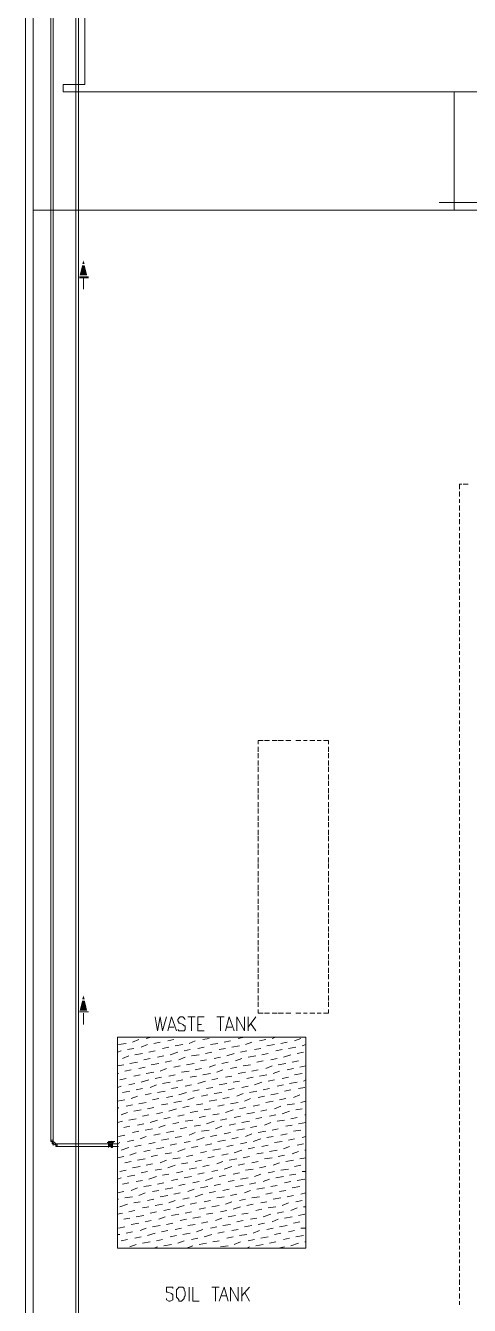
# Model space of a CAD drawing. Header units: inches. Extents: x 1969 to 240164, y 1364 to 46451.
# Drawn here: x 52002 to 53205, y 26307 to 29778 of the extents above; entities that cross this region are included whole.
import ezdxf

# ---------------------------------------------------------------- set-up
doc = ezdxf.new("R2010")
doc.units = ezdxf.units.IN
doc.header["$MEASUREMENT"] = 0
for name, color, linetype in [('PDF_0', 7, 'Continuous'), ('PDF_BH txt com', 7, 'Continuous'), ('PDF_BH-WASTE', 7, 'Continuous'), ('PDF_Bh_P_Duct Pipe', 7, 'Continuous'), ('PDF_BH_Soil', 7, 'Continuous'), ('PDF_BH_Sump', 7, 'Continuous'), ('PDF_Lines', 7, 'Continuous'), ('PDF_TEX', 7, 'Continuous'), ('PDF_TXT', 7, 'Continuous'), ('PDF_Wall', 7, 'Continuous')]:
    doc.layers.add(name, color=color, linetype=linetype)

msp = doc.modelspace()

# ---------------------------------------------------------------- linework, layer by layer
at = {"layer": 'PDF_0', "lineweight": 0}
for points in [[(52162.4, 29597.9), (52104.4, 29597.9), (52104.4, 29618.3), (52162.4, 29618.3), (52162.4, 30218.3), (52104.4, 30218.3), (52104.4, 30238.7), (52162.4, 30238.7), (52162.4, 31298.8), (57340.2, 31298.8), (57340.2, 30675), (57578.8, 30675), (57578.8, 29597.9)], [(52148.7, 27102.7), (52172.6, 27102.7)], [(52073.8, 26744.8), (52077.2, 26744.8), (52080.6, 26748.2), (52077.2, 26751.6)], [(52227.1, 26748.2), (52227.1, 26751.6)], [(52227.1, 26738), (52237.4, 26738), (52237.4, 26744.8), (52227.1, 26744.8)], [(52230.6, 26751.6), (52244.2, 26751.6), (52237.4, 26751.6), (52240.8, 26748.2), (52234, 26751.6)]]:
    msp.add_lwpolyline(points, close=True, dxfattribs=at)
for points in [[(53164.5, 29597.9), (53164.5, 29315)], [(52172.6, 29096.8), (52148.7, 29096.8)], [(52172.6, 29093.4), (52148.7, 29093.4)], [(52159, 29093.4), (52159, 29062.7)], [(52159, 27099.3), (52159, 27068.6)], [(52070.3, 26755), (52070.3, 26751.6), (52077.2, 26751.6), (52073.8, 26748.2), (52073.8, 26744.8)], [(52077.2, 26751.6), (52077.2, 26755), (52070.3, 26755), (52077.2, 26755)], [(52077.2, 26755), (52077.2, 26755)], [(52077.2, 26755), (52077.2, 26755)], [(52077.2, 26751.6), (52077.2, 26751.6)], [(52077.2, 26751.6), (52077.2, 26751.6)], [(52077.2, 26751.6), (52077.2, 26751.6)], [(52084, 26744.8), (52080.6, 26748.2), (52077.2, 26744.8), (52080.6, 26748.2)], [(52077.2, 26744.8), (52077.2, 26744.8)], [(52084, 26738), (52087.4, 26738), (52087.4, 26744.8), (52084, 26744.8), (52084, 26738), (52084, 26744.8), (52077.2, 26741.4), (52077.2, 26744.8)], [(52077.2, 26744.8), (52077.2, 26744.8)], [(52077.2, 26744.8), (52077.2, 26744.8)], [(52080.6, 26748.2), (52080.6, 26748.2)], [(52080.6, 26748.2), (52080.6, 26748.2)], [(52080.6, 26748.2), (52080.6, 26748.2)], [(52080.6, 26741.4), (52080.6, 26741.4)], [(52084, 26744.8), (52084, 26744.8)], [(52084, 26744.8), (52084, 26744.8)], [(52084, 26744.8), (52084, 26744.8)], [(52084, 26738), (52084, 26738)], [(52087.4, 26744.8), (52087.4, 26744.8)], [(52087.4, 26738), (52087.4, 26738)], [(52227.1, 26751.6), (52227.1, 26748.2), (52227.1, 26734.6), (52227.1, 26748.2)], [(52234, 26748.2), (52234, 26751.6), (52234, 26748.2), (52234, 26751.6), (52234, 26748.2), (52234, 26751.6), (52234, 26748.2), (52234, 26751.6), (52234, 26748.2), (52234, 26751.6), (52227.1, 26751.6), (52227.1, 26748.2), (52234, 26748.2), (52234, 26751.6), (52234, 26748.2), (52237.4, 26748.2), (52237.4, 26734.6), (52234, 26734.6), (52234, 26748.2), (52230.6, 26748.2), (52230.6, 26751.6), (52230.6, 26748.2), (52230.6, 26751.6), (52230.6, 26748.2), (52230.6, 26751.6), (52230.6, 26748.2), (52230.6, 26751.6), (52230.6, 26748.2), (52230.6, 26751.6), (52230.6, 26748.2), (52230.6, 26751.6), (52230.6, 26748.2), (52230.6, 26751.6), (52230.6, 26748.2), (52230.6, 26751.6), (52230.6, 26748.2), (52230.6, 26751.6), (52230.6, 26748.2), (52230.6, 26751.6), (52230.6, 26748.2), (52230.6, 26744.8), (52227.1, 26744.8), (52227.1, 26738), (52227.1, 26744.8), (52227.1, 26738), (52230.6, 26738), (52234, 26738), (52234, 26744.8), (52234, 26738), (52234, 26744.8), (52234, 26738)], [(52230.6, 26751.6), (52230.6, 26751.6)], [(52230.6, 26751.6), (52230.6, 26751.6)], [(52230.6, 26748.2), (52230.6, 26748.2)], [(52230.6, 26748.2), (52230.6, 26748.2), (52230.6, 26748.2)], [(52230.6, 26748.2), (52230.6, 26748.2), (52230.6, 26748.2)], [(52234, 26744.8), (52230.6, 26744.8), (52230.6, 26748.2)], [(52230.6, 26748.2), (52230.6, 26748.2)], [(52230.6, 26744.8), (52230.6, 26744.8), (52230.6, 26744.8)], [(52230.6, 26744.8), (52230.6, 26744.8), (52230.6, 26744.8)], [(52230.6, 26744.8), (52230.6, 26744.8), (52230.6, 26744.8)], [(52230.6, 26744.8), (52230.6, 26744.8), (52230.6, 26744.8)], [(52230.6, 26744.8), (52230.6, 26744.8), (52230.6, 26744.8)], [(52230.6, 26744.8), (52230.6, 26744.8), (52230.6, 26744.8)], [(52230.6, 26744.8), (52230.6, 26744.8), (52230.6, 26744.8)], [(52230.6, 26744.8), (52230.6, 26744.8), (52230.6, 26744.8)], [(52230.6, 26744.8), (52230.6, 26744.8), (52230.6, 26744.8)], [(52230.6, 26744.8), (52230.6, 26744.8), (52230.6, 26744.8)], [(52230.6, 26744.8), (52230.6, 26744.8), (52230.6, 26744.8)], [(52230.6, 26744.8), (52230.6, 26744.8), (52230.6, 26744.8)], [(52230.6, 26744.8), (52230.6, 26744.8), (52230.6, 26744.8)], [(52230.6, 26744.8), (52230.6, 26744.8), (52230.6, 26744.8)], [(52230.6, 26744.8), (52230.6, 26744.8), (52230.6, 26744.8)], [(52230.6, 26744.8), (52230.6, 26744.8), (52230.6, 26744.8)], [(52230.6, 26744.8), (52230.6, 26744.8), (52230.6, 26744.8)], [(52230.6, 26744.8), (52230.6, 26744.8), (52230.6, 26744.8)], [(52230.6, 26744.8), (52230.6, 26744.8), (52230.6, 26744.8)], [(52230.6, 26744.8), (52230.6, 26744.8), (52230.6, 26744.8)], [(52230.6, 26744.8), (52230.6, 26744.8), (52230.6, 26744.8)], [(52230.6, 26744.8), (52230.6, 26744.8), (52230.6, 26744.8)], [(52230.6, 26744.8), (52230.6, 26744.8), (52230.6, 26744.8)], [(52230.6, 26744.8), (52230.6, 26744.8), (52230.6, 26744.8)], [(52230.6, 26744.8), (52230.6, 26744.8), (52230.6, 26744.8)], [(52230.6, 26744.8), (52230.6, 26744.8), (52230.6, 26744.8)], [(52230.6, 26744.8), (52230.6, 26744.8), (52230.6, 26744.8)], [(52230.6, 26744.8), (52230.6, 26744.8), (52230.6, 26744.8)], [(52230.6, 26744.8), (52230.6, 26744.8), (52230.6, 26744.8)], [(52230.6, 26744.8), (52230.6, 26744.8), (52230.6, 26744.8)], [(52230.6, 26744.8), (52230.6, 26744.8), (52230.6, 26744.8)], [(52230.6, 26744.8), (52230.6, 26744.8), (52230.6, 26744.8)], [(52230.6, 26738), (52230.6, 26738), (52230.6, 26738)], [(52230.6, 26738), (52230.6, 26738), (52230.6, 26738)], [(52230.6, 26738), (52230.6, 26738), (52230.6, 26738)], [(52230.6, 26738), (52230.6, 26738), (52230.6, 26738)], [(52230.6, 26738), (52230.6, 26738), (52230.6, 26738)], [(52230.6, 26738), (52230.6, 26738), (52230.6, 26738)], [(52230.6, 26738), (52230.6, 26738), (52230.6, 26738)], [(52230.6, 26738), (52230.6, 26738), (52230.6, 26738)], [(52230.6, 26738), (52230.6, 26738), (52230.6, 26738)], [(52230.6, 26738), (52230.6, 26738), (52230.6, 26738)], [(52230.6, 26738), (52230.6, 26738), (52230.6, 26738)], [(52230.6, 26738), (52230.6, 26738), (52230.6, 26738)], [(52230.6, 26738), (52230.6, 26738), (52230.6, 26738)], [(52230.6, 26738), (52230.6, 26738), (52230.6, 26738)], [(52230.6, 26738), (52230.6, 26738), (52230.6, 26738)], [(52230.6, 26738), (52230.6, 26738), (52230.6, 26738)], [(52230.6, 26738), (52230.6, 26738), (52230.6, 26738)], [(52230.6, 26738), (52230.6, 26738), (52230.6, 26738)], [(52230.6, 26738), (52230.6, 26738), (52230.6, 26738)], [(52230.6, 26738), (52230.6, 26738), (52230.6, 26738)], [(52230.6, 26738), (52230.6, 26738), (52230.6, 26738)], [(52230.6, 26738), (52230.6, 26738), (52230.6, 26738)], [(52230.6, 26738), (52230.6, 26738), (52230.6, 26738)], [(52230.6, 26738), (52230.6, 26738), (52230.6, 26738)], [(52230.6, 26738), (52230.6, 26738), (52230.6, 26738)], [(52230.6, 26738), (52230.6, 26738), (52230.6, 26738)], [(52230.6, 26738), (52230.6, 26738), (52230.6, 26738)], [(52230.6, 26738), (52230.6, 26738), (52230.6, 26738)], [(52230.6, 26738), (52230.6, 26738), (52230.6, 26738)], [(52230.6, 26738), (52230.6, 26738), (52230.6, 26738)], [(52230.6, 26738), (52230.6, 26738), (52230.6, 26738)], [(52230.6, 26738), (52230.6, 26738), (52230.6, 26738)], [(52230.6, 26738), (52230.6, 26738), (52230.6, 26738)], [(52230.6, 26738), (52230.6, 26738), (52230.6, 26738)], [(52230.6, 26738), (52230.6, 26738), (52230.6, 26738)], [(52230.6, 26738), (52230.6, 26738), (52230.6, 26738)], [(52230.6, 26738), (52230.6, 26738), (52230.6, 26738)], [(52230.6, 26738), (52230.6, 26738), (52230.6, 26738)], [(52230.6, 26738), (52230.6, 26738), (52230.6, 26738)], [(52230.6, 26738), (52230.6, 26738), (52230.6, 26738)], [(52230.6, 26738), (52230.6, 26738), (52230.6, 26738)], [(52230.6, 26738), (52230.6, 26738), (52230.6, 26738)], [(52230.6, 26738), (52230.6, 26738), (52230.6, 26738)], [(52230.6, 26738), (52230.6, 26738), (52230.6, 26738)], [(52230.6, 26738), (52230.6, 26738), (52230.6, 26738)], [(52230.6, 26738), (52230.6, 26738), (52230.6, 26738)], [(52230.6, 26738), (52230.6, 26738), (52230.6, 26738)], [(52230.6, 26738), (52230.6, 26738), (52230.6, 26738)], [(52230.6, 26738), (52230.6, 26738), (52230.6, 26738)], [(52230.6, 26738), (52230.6, 26738), (52230.6, 26738)], [(52230.6, 26738), (52230.6, 26738), (52230.6, 26738)], [(52230.6, 26738), (52230.6, 26738), (52230.6, 26738)], [(52234, 26751.6), (52234, 26751.6)], [(52234, 26748.2), (52234, 26748.2)]]:
    msp.add_lwpolyline(points, dxfattribs=at)
at = {"layer": 'PDF_0', "color": 7, "lineweight": 0, "true_color": 0xffffff}
for points in [[(52227.1, 26744.8), (52237.4, 26744.8)], [(52227.1, 26738), (52237.4, 26738)]]:
    msp.add_lwpolyline(points, dxfattribs=at)
at = {"layer": 'PDF_0', "lineweight": 0}
for centre, radius, start, end in [((52085.7, 26746.5), 5.12, 218.9755, 272.52), ((52234.4, 26761.3), 8.62, 269.4622, 270.5378), ((52234.4, 26757.7), 5.06, 268.8958, 271.1043)]:
    msp.add_arc(centre, radius, start, end, dxfattribs=at)
at = {"layer": 'PDF_0', "transparency": 33554559}
for points in [[(52155.6, 29127.5), (52165.8, 29113.9), (52152.2, 29113.9)], [(52159, 29141.1), (52162.4, 29130.9), (52155.6, 29130.9)], [(52162.4, 29127.5), (52155.6, 29127.5), (52165.8, 29113.9)], [(52152.2, 29113.9), (52169.2, 29100.2), (52148.7, 29100.2)], [(52165.8, 29113.9), (52152.2, 29113.9), (52169.2, 29100.2)], [(52159, 27147), (52162.4, 27136.8), (52155.6, 27136.8)], [(52152.2, 27119.8), (52169.2, 27106.1), (52148.7, 27106.1)], [(52155.6, 27133.4), (52165.8, 27119.8), (52152.2, 27119.8)], [(52165.8, 27119.8), (52152.2, 27119.8), (52169.2, 27106.1)], [(52162.4, 27133.4), (52155.6, 27133.4), (52165.8, 27119.8)], [(52227.1, 26744.8), (52230.6, 26744.8), (52230.6, 26744.8)], [(52230.6, 26744.8), (52230.6, 26744.8), (52227.1, 26744.8)], [(52234, 26744.8), (52227.1, 26744.8), (52234, 26738)], [(52227.1, 26744.8), (52234, 26738), (52227.1, 26738)], [(52230.6, 26748.2), (52230.6, 26744.8), (52230.6, 26744.8)], [(52230.6, 26744.8), (52230.6, 26744.8), (52230.6, 26748.2)], [(52230.6, 26744.8), (52234, 26744.8), (52234, 26744.8)], [(52234, 26744.8), (52234, 26744.8), (52230.6, 26744.8)]]:
    msp.add_solid(points, dxfattribs=at)
at = {"layer": 'PDF_0', "color": 7, "true_color": 0xffffff, "transparency": 33554559}
for points in [[(52227.1, 26744.8), (52237.4, 26744.8), (52227.1, 26738)], [(52237.4, 26744.8), (52227.1, 26738), (52237.4, 26738)]]:
    msp.add_solid(points, dxfattribs=at)
at = {"layer": 'PDF_BH txt com', "lineweight": 0}
for points in [[(52353.3, 27089.1), (52360.1, 27051.6), (52366.9, 27089.1), (52373.7, 27051.6), (52383.9, 27089.1)], [(52387.4, 27051.6), (52397.6, 27089.1), (52411.2, 27051.6)], [(52435.1, 27082.3), (52431.7, 27085.7), (52428.3, 27089.1), (52421.4, 27089.1), (52418, 27085.7), (52414.6, 27082.3), (52414.6, 27078.9), (52418, 27075.4), (52418, 27072), (52421.4, 27072), (52428.3, 27068.6), (52431.7, 27065.2), (52435.1, 27065.2), (52435.1, 27061.8), (52435.1, 27055), (52431.7, 27051.6), (52428.3, 27051.6), (52421.4, 27051.6), (52418, 27051.6), (52414.6, 27055)], [(52441.9, 27089.1), (52462.3, 27089.1)], [(52452.1, 27089.1), (52452.1, 27051.6)], [(52486.2, 27051.6), (52469.2, 27051.6), (52469.2, 27089.1), (52486.2, 27089.1)], [(52520.3, 27089.1), (52540.7, 27089.1)], [(52530.5, 27089.1), (52530.5, 27051.6)], [(52544.2, 27051.6), (52554.4, 27089.1), (52568, 27051.6)], [(52574.8, 27051.6), (52574.8, 27089.1), (52595.3, 27051.6), (52595.3, 27089.1)], [(52605.5, 27089.1), (52605.5, 27051.6)], [(52626, 27089.1), (52605.5, 27061.8)], [(52390.8, 27061.8), (52404.4, 27061.8)], [(52469.2, 27068.6), (52479.4, 27068.6)], [(52547.6, 27061.8), (52561.2, 27061.8)], [(52612.3, 27072), (52626, 27051.6)], [(52401, 26352.8), (52401, 26356.2), (52394.2, 26356.2), (52390.8, 26356.2), (52383.9, 26356.2), (52383.9, 26352.8), (52383.9, 26349.4), (52383.9, 26346), (52383.9, 26342.6), (52387.4, 26342.6), (52397.6, 26339.2), (52401, 26335.8), (52401, 26332.3), (52401, 26328.9), (52401, 26325.5), (52401, 26322.1), (52394.2, 26318.7), (52390.8, 26318.7), (52383.9, 26322.1), (52383.9, 26325.5)], [(52445.3, 26356.2), (52445.3, 26318.7)], [(52455.5, 26356.2), (52455.5, 26318.7), (52472.6, 26318.7)], [(52506.7, 26356.2), (52527.1, 26356.2)], [(52516.9, 26356.2), (52516.9, 26318.7)], [(52527.1, 26318.7), (52540.7, 26356.2), (52551, 26318.7)], [(52557.8, 26318.7), (52557.8, 26356.2), (52578.2, 26318.7), (52578.2, 26356.2)], [(52588.5, 26356.2), (52588.5, 26318.7)], [(52608.9, 26356.2), (52588.5, 26332.3)], [(52533.9, 26332.3), (52547.6, 26332.3)], [(52595.3, 26342.6), (52608.9, 26318.7)]]:
    msp.add_lwpolyline(points, dxfattribs=at)
msp.add_lwpolyline([(52418, 26356.2), (52414.6, 26352.8), (52411.2, 26349.4), (52411.2, 26342.6), (52411.2, 26332.3), (52411.2, 26328.9), (52414.6, 26325.5), (52418, 26322.1), (52418, 26318.7), (52424.9, 26318.7), (52428.3, 26322.1), (52431.7, 26325.5), (52431.7, 26328.9), (52435.1, 26332.3), (52435.1, 26342.6), (52431.7, 26349.4), (52431.7, 26352.8), (52428.3, 26356.2), (52424.9, 26356.2)], close=True, dxfattribs=at)
at = {"layer": 'PDF_BH-WASTE', "lineweight": 0}
for points in [[(52070.3, 26755), (52070.3, 31104.5)], [(52077.2, 26755), (52077.2, 31104.5)], [(52087.4, 26744.8), (52254.4, 26744.8)], [(52087.4, 26738), (52254.4, 26738)]]:
    msp.add_lwpolyline(points, dxfattribs=at)
at = {"layer": 'PDF_Bh_P_Duct Pipe', "lineweight": 0}
for points in [[(52223.7, 26748.2), (52227.1, 26748.2)], [(52223.7, 26748.2), (52227.1, 26748.2)], [(52223.7, 26738), (52227.1, 26738)], [(52223.7, 26738), (52227.1, 26738)], [(52227.1, 26748.2), (52230.6, 26748.2)], [(52227.1, 26738), (52230.6, 26738)]]:
    msp.add_lwpolyline(points, close=True, dxfattribs=at)
for points in [[(52227.1, 26748.2), (52227.1, 26748.2)], [(52227.1, 26748.2), (52227.1, 26748.2)], [(52227.1, 26748.2), (52227.1, 26748.2)], [(52227.1, 26748.2), (52227.1, 26748.2)], [(52227.1, 26748.2), (52227.1, 26748.2)], [(52227.1, 26748.2), (52230.6, 26748.2), (52234, 26748.2), (52230.6, 26748.2), (52234, 26748.2), (52237.4, 26748.2), (52234, 26748.2), (52237.4, 26748.2), (52234, 26748.2)], [(52227.1, 26748.2), (52227.1, 26748.2)], [(52227.1, 26738), (52227.1, 26738)], [(52227.1, 26738), (52227.1, 26738)], [(52227.1, 26738), (52227.1, 26738)], [(52227.1, 26738), (52227.1, 26738)], [(52227.1, 26738), (52227.1, 26738)], [(52227.1, 26738), (52230.6, 26738), (52234, 26738), (52230.6, 26738), (52234, 26738), (52237.4, 26738), (52234, 26738), (52237.4, 26738), (52234, 26738)], [(52227.1, 26738), (52227.1, 26738)], [(52227.1, 26738), (52227.1, 26738)], [(52230.6, 26748.2), (52230.6, 26748.2)], [(52230.6, 26748.2), (52230.6, 26748.2)], [(52230.6, 26748.2), (52230.6, 26748.2)], [(52230.6, 26748.2), (52230.6, 26748.2)], [(52230.6, 26748.2), (52230.6, 26748.2)], [(52230.6, 26748.2), (52230.6, 26748.2)], [(52230.6, 26738), (52230.6, 26738)], [(52230.6, 26738), (52230.6, 26738)], [(52230.6, 26738), (52230.6, 26738)], [(52230.6, 26738), (52230.6, 26738)], [(52230.6, 26738), (52230.6, 26738)], [(52230.6, 26738), (52230.6, 26738)], [(52234, 26748.2), (52234, 26748.2)], [(52234, 26748.2), (52234, 26748.2)], [(52234, 26748.2), (52234, 26748.2)], [(52234, 26748.2), (52234, 26748.2)], [(52234, 26738), (52234, 26738)], [(52234, 26738), (52234, 26738)], [(52234, 26738), (52234, 26738)], [(52234, 26738), (52234, 26738)], [(52237.4, 26748.2), (52237.4, 26748.2)], [(52237.4, 26748.2), (52237.4, 26748.2)], [(52237.4, 26748.2), (52237.4, 26748.2)], [(52237.4, 26748.2), (52237.4, 26748.2)], [(52237.4, 26738), (52237.4, 26738)], [(52237.4, 26738), (52237.4, 26738)], [(52237.4, 26738), (52237.4, 26738)], [(52237.4, 26738), (52237.4, 26738)], [(52237.4, 26738), (52237.4, 26738)]]:
    msp.add_lwpolyline(points, dxfattribs=at)
at = {"layer": 'PDF_BH_Soil', "lineweight": 0}
for points in [[(52145.3, 25814.2), (52145.3, 31162.5)], [(52138.5, 25814.2), (52138.5, 31104.5)]]:
    msp.add_lwpolyline(points, dxfattribs=at)
at = {"layer": 'PDF_BH_Sump', "lineweight": 0}
for points in [[(52632.8, 27828.8), (52632.8, 27839), (52646.4, 27839)], [(52649.8, 27839), (52663.5, 27839)], [(52670.3, 27839), (52683.9, 27839)], [(52687.3, 27839), (52701, 27839)], [(52707.8, 27839), (52721.4, 27839)], [(52735, 27839), (52748.7, 27839)], [(52755.5, 27839), (52765.7, 27839)], [(52772.5, 27839), (52786.2, 27839)], [(52793, 27839), (52803.2, 27839)], [(52810, 27839), (52823.7, 27839), (52823.7, 27828.8)], [(52632.8, 27808.3), (52632.8, 27822)], [(52632.8, 27791.3), (52632.8, 27804.9)], [(52823.7, 27822), (52823.7, 27808.3)], [(52823.7, 27804.9), (52823.7, 27791.3)], [(52632.8, 27770.8), (52632.8, 27784.5)], [(52823.7, 27784.5), (52823.7, 27770.8)], [(52632.8, 27753.8), (52632.8, 27767.4)], [(52632.8, 27733.3), (52632.8, 27747)], [(52823.7, 27767.4), (52823.7, 27753.8)], [(52823.7, 27747), (52823.7, 27733.3)], [(52632.8, 27716.3), (52632.8, 27729.9)], [(52632.8, 27695.8), (52632.8, 27709.5)], [(52823.7, 27729.9), (52823.7, 27716.3)], [(52823.7, 27709.5), (52823.7, 27695.8)], [(52632.8, 27678.8), (52632.8, 27692.4)], [(52632.8, 27658.3), (52632.8, 27672)], [(52823.7, 27692.4), (52823.7, 27678.8)], [(52823.7, 27672), (52823.7, 27658.3)], [(52632.8, 27641.3), (52632.8, 27654.9)], [(52632.8, 27620.8), (52632.8, 27634.5)], [(52823.7, 27654.9), (52823.7, 27641.3)], [(52823.7, 27634.5), (52823.7, 27620.8)], [(52632.8, 27603.8), (52632.8, 27617.4)], [(52632.8, 27583.3), (52632.8, 27597)], [(52823.7, 27617.4), (52823.7, 27603.8)], [(52823.7, 27597), (52823.7, 27583.3)], [(52632.8, 27566.3), (52632.8, 27579.9)], [(52823.7, 27579.9), (52823.7, 27566.3)], [(52632.8, 27545.8), (52632.8, 27559.5)], [(52632.8, 27528.8), (52632.8, 27542.4)], [(52823.7, 27559.5), (52823.7, 27545.8)], [(52823.7, 27542.4), (52823.7, 27528.8)], [(52632.8, 27508.4), (52632.8, 27522)], [(52632.8, 27491.3), (52632.8, 27504.9)], [(52823.7, 27522), (52823.7, 27508.4)], [(52823.7, 27504.9), (52823.7, 27491.3)], [(52632.8, 27470.9), (52632.8, 27484.5)], [(52632.8, 27453.8), (52632.8, 27467.4)], [(52823.7, 27484.5), (52823.7, 27470.9)], [(52823.7, 27467.4), (52823.7, 27453.8)], [(52632.8, 27433.4), (52632.8, 27447)], [(52632.8, 27416.3), (52632.8, 27430)], [(52823.7, 27447), (52823.7, 27433.4)], [(52823.7, 27430), (52823.7, 27416.3)], [(52632.8, 27395.9), (52632.8, 27409.5)], [(52632.8, 27378.8), (52632.8, 27392.5)], [(52823.7, 27409.5), (52823.7, 27395.9)], [(52823.7, 27392.5), (52823.7, 27378.8)], [(52632.8, 27358.4), (52632.8, 27372)], [(52632.8, 27341.3), (52632.8, 27355)], [(52823.7, 27372), (52823.7, 27358.4)], [(52823.7, 27355), (52823.7, 27341.3)], [(52632.8, 27320.9), (52632.8, 27334.5)], [(52632.8, 27303.8), (52632.8, 27317.5)], [(52823.7, 27334.5), (52823.7, 27320.9)], [(52823.7, 27317.5), (52823.7, 27303.8)], [(52632.8, 27283.4), (52632.8, 27297)], [(52823.7, 27297), (52823.7, 27283.4)], [(52632.8, 27266.3), (52632.8, 27280)], [(52632.8, 27245.9), (52632.8, 27259.5)], [(52823.7, 27280), (52823.7, 27266.3)], [(52823.7, 27259.5), (52823.7, 27245.9)], [(52632.8, 27228.8), (52632.8, 27242.5)], [(52632.8, 27208.4), (52632.8, 27222)], [(52823.7, 27242.5), (52823.7, 27228.8)], [(52823.7, 27222), (52823.7, 27208.4)], [(52632.8, 27191.3), (52632.8, 27205)], [(52632.8, 27170.9), (52632.8, 27184.5)], [(52823.7, 27205), (52823.7, 27191.3)], [(52823.7, 27184.5), (52823.7, 27170.9)], [(52632.8, 27153.8), (52632.8, 27167.5)], [(52632.8, 27133.4), (52632.8, 27147)], [(52823.7, 27167.5), (52823.7, 27153.8)], [(52823.7, 27147), (52823.7, 27133.4)], [(52632.8, 27116.4), (52632.8, 27130)], [(52646.4, 27099.3), (52632.8, 27099.3), (52632.8, 27109.5)], [(52823.7, 27109.5), (52823.7, 27099.3), (52810, 27099.3)], [(52823.7, 27130), (52823.7, 27116.4)], [(52663.5, 27099.3), (52649.8, 27099.3)], [(52683.9, 27099.3), (52670.3, 27099.3)], [(52701, 27099.3), (52687.3, 27099.3)], [(52721.4, 27099.3), (52707.8, 27099.3)], [(52748.7, 27099.3), (52735, 27099.3)], [(52765.7, 27099.3), (52755.5, 27099.3)], [(52786.2, 27099.3), (52772.5, 27099.3)], [(52803.2, 27099.3), (52793, 27099.3)]]:
    msp.add_lwpolyline(points, dxfattribs=at)
at = {"layer": 'PDF_Lines', "lineweight": 0}
for points in [[(52254.4, 27014.1), (52274.9, 27017.5)], [(52291.9, 27020.9), (52309, 27027.7)], [(52315.8, 27007.3), (52332.8, 27014.1)], [(52329.4, 27031.1), (52343, 27034.5)], [(52349.9, 27017.5), (52366.9, 27020.9)], [(52373.7, 27003.9), (52390.8, 27007.3)], [(52387.4, 27024.3), (52404.4, 27027.7)], [(52407.8, 27010.7), (52428.3, 27014.1)], [(52421.4, 27034.5), (52428.3, 27034.5)], [(52445.3, 27017.5), (52462.3, 27024.3)], [(52469.2, 27003.9), (52486.2, 27007.3)], [(52482.8, 27027.7), (52499.8, 27031.1)], [(52503.3, 27014.1), (52523.7, 27017.5)], [(52540.7, 27020.9), (52557.8, 27024.3)], [(52561.2, 27007.3), (52581.7, 27010.7)], [(52578.2, 27031.1), (52595.3, 27034.5)], [(52598.7, 27014.1), (52615.7, 27020.9)], [(52636.2, 27024.3), (52653.2, 27027.7)], [(52656.6, 27010.7), (52677.1, 27014.1)], [(52670.3, 27031.1), (52680.5, 27034.5)], [(52694.1, 27017.5), (52711.2, 27020.9)], [(52714.6, 27003.9), (52735, 27007.3)], [(52731.6, 27024.3), (52748.7, 27031.1)], [(52752.1, 27010.7), (52762.3, 27014.1)], [(52251, 26993.6), (52261.2, 26997)], [(52264.6, 26976.6), (52281.7, 26983.4)], [(52278.3, 27000.5), (52295.3, 27003.9)], [(52298.7, 26986.8), (52319.2, 26990.2)], [(52322.6, 26973.2), (52339.6, 26976.6)], [(52336.2, 26993.6), (52353.3, 26997)], [(52360.1, 26980), (52377.1, 26983.4)], [(52380.5, 26966.4), (52397.6, 26969.8)], [(52394.2, 26986.8), (52414.6, 26993.6)], [(52418, 26973.2), (52435.1, 26980)], [(52431.7, 26997), (52448.7, 27000.5)], [(52452.1, 26983.4), (52472.6, 26986.8)], [(52476, 26969.8), (52493, 26973.2)], [(52489.6, 26990.2), (52506.7, 26993.6)], [(52513.5, 26976.6), (52530.5, 26980)], [(52527.1, 27000.5), (52544.2, 27003.9)], [(52547.6, 26983.4), (52568, 26990.2)], [(52571.4, 26969.8), (52588.5, 26976.6)], [(52585.1, 26993.6), (52602.1, 26997)], [(52605.5, 26980), (52626, 26983.4)], [(52622.6, 27000.5), (52639.6, 27003.9)], [(52629.4, 26966.4), (52646.4, 26969.8)], [(52643, 26986.8), (52660.1, 26990.2)], [(52666.9, 26973.2), (52683.9, 26976.6)], [(52680.5, 26997), (52697.6, 27000.5)], [(52701, 26980), (52721.4, 26986.8)], [(52724.8, 26966.4), (52741.9, 26969.8)], [(52738.5, 26990.2), (52755.5, 26993.6)], [(52762.3, 26976.6), (52762.3, 26976.6)], [(52251, 26956.1), (52268.1, 26959.5)], [(52251, 26935.7), (52254.4, 26935.7)], [(52271.5, 26942.5), (52288.5, 26945.9)], [(52285.1, 26963), (52305.5, 26966.4)], [(52309, 26949.3), (52326, 26952.7)], [(52329.4, 26935.7), (52349.9, 26939.1)], [(52343, 26959.5), (52363.5, 26963)], [(52366.9, 26942.5), (52383.9, 26949.3)], [(52404.4, 26952.7), (52421.4, 26956.1)], [(52424.9, 26939.1), (52445.3, 26942.5)], [(52438.5, 26959.5), (52458.9, 26963)], [(52462.3, 26945.9), (52479.4, 26949.3)], [(52482.8, 26932.3), (52503.3, 26935.7)], [(52499.8, 26952.7), (52516.9, 26959.5)], [(52520.3, 26939.1), (52537.3, 26945.9)], [(52533.9, 26963), (52551, 26966.4)], [(52557.8, 26949.3), (52574.8, 26952.7)], [(52578.2, 26935.7), (52598.7, 26939.1)], [(52591.9, 26956.1), (52612.3, 26959.5)], [(52615.7, 26942.5), (52632.8, 26945.9)], [(52653.2, 26949.3), (52670.3, 26956.1)], [(52673.7, 26935.7), (52690.7, 26942.5)], [(52687.3, 26959.5), (52707.8, 26963)], [(52711.2, 26945.9), (52728.2, 26949.3)], [(52731.6, 26932.3), (52752.1, 26935.7)], [(52745.3, 26952.7), (52762.3, 26956.1)], [(52251, 26898.2), (52261.2, 26901.6)], [(52257.8, 26918.6), (52274.9, 26922.1)], [(52281.7, 26905), (52298.7, 26908.4)], [(52295.3, 26928.9), (52312.4, 26932.3)], [(52315.8, 26911.8), (52336.2, 26918.6)], [(52339.6, 26898.2), (52356.7, 26905)], [(52353.3, 26922.1), (52370.3, 26925.5)], [(52373.7, 26908.4), (52394.2, 26911.8)], [(52390.8, 26928.9), (52407.8, 26932.3)], [(52411.2, 26915.2), (52428.3, 26918.6)], [(52435.1, 26901.6), (52452.1, 26905)], [(52448.7, 26925.5), (52465.8, 26928.9)], [(52469.2, 26908.4), (52489.6, 26915.2)], [(52506.7, 26918.6), (52523.7, 26922.1)], [(52527.1, 26905), (52547.6, 26908.4)], [(52544.2, 26925.5), (52561.2, 26928.9)], [(52564.6, 26911.8), (52581.7, 26915.2)], [(52588.5, 26898.2), (52605.5, 26901.6)], [(52602.1, 26922.1), (52619.2, 26925.5)], [(52622.6, 26905), (52643, 26911.8)], [(52636.2, 26928.9), (52656.6, 26932.3)], [(52660.1, 26915.2), (52677.1, 26918.6)], [(52683.9, 26901.6), (52701, 26905)], [(52697.6, 26922.1), (52714.6, 26925.5)], [(52718, 26908.4), (52738.5, 26911.8)], [(52755.5, 26915.2), (52762.3, 26918.6)], [(52264.6, 26884.6), (52285.1, 26888)], [(52288.5, 26867.5), (52305.5, 26874.3)], [(52302.1, 26891.4), (52319.2, 26894.8)], [(52326, 26877.7), (52343, 26881.1)], [(52346.5, 26864.1), (52363.5, 26867.5)], [(52360.1, 26884.6), (52380.5, 26888)], [(52383.9, 26870.9), (52401, 26874.3)], [(52397.6, 26894.8), (52414.6, 26898.2)], [(52418, 26877.7), (52438.5, 26884.6)], [(52441.9, 26864.1), (52458.9, 26870.9)], [(52455.5, 26888), (52472.6, 26891.4)], [(52479.4, 26874.3), (52496.4, 26877.7)], [(52493, 26894.8), (52510.1, 26898.2)], [(52513.5, 26881.1), (52533.9, 26884.6)], [(52537.3, 26867.5), (52554.4, 26870.9)], [(52551, 26891.4), (52568, 26894.8)], [(52574.8, 26874.3), (52591.9, 26881.1)], [(52595.3, 26860.7), (52612.3, 26867.5)], [(52608.9, 26884.6), (52629.4, 26888)], [(52632.8, 26870.9), (52649.8, 26874.3)], [(52646.4, 26891.4), (52663.5, 26894.8)], [(52666.9, 26877.7), (52687.3, 26881.1)], [(52690.7, 26864.1), (52707.8, 26867.5)], [(52704.4, 26888), (52721.4, 26891.4)], [(52728.2, 26870.9), (52745.3, 26877.7)], [(52741.9, 26894.8), (52758.9, 26898.2)], [(52251, 26860.7), (52271.5, 26864.1)], [(52251, 26840.2), (52254.4, 26843.7)], [(52274.9, 26847.1), (52291.9, 26850.5)], [(52295.3, 26833.4), (52315.8, 26836.8)], [(52309, 26853.9), (52329.4, 26857.3)], [(52332.8, 26840.2), (52349.9, 26843.7)], [(52370.3, 26850.5), (52387.4, 26853.9)], [(52390.8, 26833.4), (52411.2, 26840.2)], [(52404.4, 26857.3), (52424.9, 26860.7)], [(52428.3, 26843.7), (52445.3, 26847.1)], [(52448.7, 26830), (52469.2, 26833.4)], [(52465.8, 26850.5), (52482.8, 26853.9)], [(52486.2, 26836.8), (52503.3, 26840.2)], [(52499.8, 26860.7), (52520.3, 26864.1)], [(52523.7, 26847.1), (52540.7, 26850.5)], [(52544.2, 26830), (52564.6, 26836.8)], [(52557.8, 26853.9), (52578.2, 26857.3)], [(52581.7, 26840.2), (52598.7, 26843.7)], [(52619.2, 26847.1), (52636.2, 26850.5)], [(52639.6, 26833.4), (52656.6, 26836.8)], [(52653.2, 26857.3), (52673.7, 26860.7)], [(52677.1, 26840.2), (52694.1, 26847.1)], [(52697.6, 26826.6), (52718, 26833.4)], [(52711.2, 26850.5), (52731.6, 26853.9)], [(52735, 26836.8), (52752.1, 26840.2)], [(52748.7, 26857.3), (52762.3, 26860.7)], [(52251, 26802.7), (52264.6, 26806.2)], [(52261.2, 26823.2), (52278.3, 26830)], [(52281.7, 26809.6), (52302.1, 26813)], [(52305.5, 26795.9), (52322.6, 26799.3)], [(52319.2, 26819.8), (52336.2, 26823.2)], [(52339.6, 26802.7), (52360.1, 26809.6)], [(52356.7, 26826.6), (52373.7, 26830)], [(52377.1, 26813), (52394.2, 26816.4)], [(52401, 26799.3), (52418, 26802.7)], [(52414.6, 26819.8), (52431.7, 26823.2)], [(52435.1, 26806.2), (52455.5, 26809.6)], [(52472.6, 26816.4), (52489.6, 26819.8)], [(52493, 26799.3), (52513.5, 26806.2)], [(52510.1, 26823.2), (52527.1, 26826.6)], [(52530.5, 26809.6), (52547.6, 26813)], [(52554.4, 26795.9), (52571.4, 26799.3)], [(52568, 26816.4), (52585.1, 26819.8)], [(52588.5, 26802.7), (52608.9, 26806.2)], [(52602.1, 26826.6), (52622.6, 26830)], [(52626, 26813), (52643, 26816.4)], [(52649.8, 26795.9), (52666.9, 26802.7)], [(52663.5, 26819.8), (52680.5, 26823.2)], [(52683.9, 26806.2), (52704.4, 26809.6)], [(52721.4, 26813), (52738.5, 26816.4)], [(52741.9, 26799.3), (52762.3, 26802.7)], [(52758.9, 26823.2), (52762.3, 26823.2)], [(52254.4, 26765.3), (52271.5, 26768.7)], [(52268.1, 26789.1), (52285.1, 26792.5)], [(52291.9, 26775.5), (52309, 26778.9)], [(52312.4, 26758.4), (52329.4, 26765.3)], [(52326, 26782.3), (52346.5, 26785.7)], [(52349.9, 26768.7), (52366.9, 26772.1)], [(52363.5, 26789.1), (52380.5, 26795.9)], [(52383.9, 26775.5), (52404.4, 26778.9)], [(52407.8, 26761.8), (52424.9, 26765.3)], [(52421.4, 26785.7), (52438.5, 26789.1)], [(52445.3, 26768.7), (52462.3, 26775.5)], [(52458.9, 26792.5), (52476, 26795.9)], [(52465.8, 26755), (52486.2, 26761.8)], [(52479.4, 26778.9), (52499.8, 26782.3)], [(52503.3, 26765.3), (52520.3, 26768.7)], [(52516.9, 26785.7), (52533.9, 26792.5)], [(52540.7, 26772.1), (52557.8, 26775.5)], [(52561.2, 26758.4), (52578.2, 26761.8)], [(52574.8, 26782.3), (52595.3, 26785.7)], [(52598.7, 26765.3), (52615.7, 26772.1)], [(52612.3, 26789.1), (52629.4, 26792.5)], [(52632.8, 26775.5), (52653.2, 26778.9)], [(52656.6, 26761.8), (52673.7, 26765.3)], [(52670.3, 26782.3), (52687.3, 26785.7)], [(52694.1, 26768.7), (52711.2, 26772.1)], [(52707.8, 26792.5), (52724.8, 26795.9)], [(52728.2, 26778.9), (52748.7, 26782.3)], [(52752.1, 26761.8), (52762.3, 26765.3)], [(52251, 26744.8), (52257.8, 26748.2)], [(52261.2, 26727.8), (52281.7, 26734.6)], [(52278.3, 26751.6), (52295.3, 26755)], [(52298.7, 26738), (52315.8, 26741.4)], [(52322.6, 26724.3), (52339.6, 26727.8)], [(52336.2, 26744.8), (52353.3, 26748.2)], [(52356.7, 26731.2), (52377.1, 26734.6)], [(52370.3, 26755), (52390.8, 26758.4)], [(52394.2, 26741.4), (52411.2, 26744.8)], [(52414.6, 26724.3), (52435.1, 26731.2)], [(52431.7, 26748.2), (52448.7, 26751.6)], [(52452.1, 26734.6), (52469.2, 26738)], [(52489.6, 26741.4), (52506.7, 26744.8)], [(52510.1, 26727.8), (52530.5, 26731.2)], [(52523.7, 26751.6), (52544.2, 26755)], [(52547.6, 26738), (52564.6, 26741.4)], [(52568, 26720.9), (52588.5, 26727.8)], [(52585.1, 26744.8), (52602.1, 26748.2)], [(52605.5, 26731.2), (52622.6, 26734.6)], [(52619.2, 26751.6), (52639.6, 26758.4)], [(52643, 26738), (52660.1, 26741.4)], [(52663.5, 26724.3), (52683.9, 26727.8)], [(52677.1, 26748.2), (52697.6, 26751.6)], [(52701, 26731.2), (52718, 26738)], [(52714.6, 26755), (52731.6, 26758.4)], [(52738.5, 26741.4), (52755.5, 26744.8)], [(52758.9, 26727.8), (52762.3, 26727.8)], [(52251, 26707.3), (52268.1, 26710.7)], [(52271.5, 26693.7), (52288.5, 26697.1)], [(52285.1, 26714.1), (52302.1, 26720.9)], [(52305.5, 26700.5), (52326, 26703.9)], [(52343, 26710.7), (52360.1, 26714.1)], [(52366.9, 26693.7), (52383.9, 26700.5)], [(52380.5, 26717.5), (52397.6, 26720.9)], [(52401, 26703.9), (52421.4, 26707.3)], [(52424.9, 26690.3), (52441.9, 26693.7)], [(52438.5, 26710.7), (52455.5, 26714.1)], [(52462.3, 26697.1), (52479.4, 26700.5)], [(52476, 26720.9), (52493, 26724.3)], [(52496.4, 26707.3), (52513.5, 26710.7)], [(52520.3, 26690.3), (52537.3, 26697.1)], [(52533.9, 26714.1), (52551, 26717.5)], [(52554.4, 26700.5), (52574.8, 26703.9)], [(52591.9, 26707.3), (52608.9, 26710.7)], [(52615.7, 26693.7), (52632.8, 26697.1)], [(52629.4, 26717.5), (52646.4, 26720.9)], [(52649.8, 26703.9), (52670.3, 26707.3)], [(52673.7, 26686.9), (52690.7, 26693.7)], [(52687.3, 26710.7), (52704.4, 26714.1)], [(52707.8, 26697.1), (52728.2, 26700.5)], [(52724.8, 26717.5), (52741.9, 26724.3)], [(52745.3, 26703.9), (52762.3, 26707.3)], [(52257.8, 26669.8), (52274.9, 26673.2)], [(52278.3, 26656.2), (52298.7, 26659.6)], [(52291.9, 26680), (52312.4, 26683.4)], [(52315.8, 26666.4), (52332.8, 26669.8)], [(52329.4, 26686.9), (52346.5, 26690.3)], [(52353.3, 26673.2), (52370.3, 26676.6)], [(52373.7, 26659.6), (52390.8, 26663)], [(52387.4, 26680), (52407.8, 26686.9)], [(52411.2, 26666.4), (52428.3, 26669.8)], [(52445.3, 26676.6), (52465.8, 26680)], [(52469.2, 26663), (52486.2, 26666.4)], [(52482.8, 26683.4), (52499.8, 26686.9)], [(52506.7, 26669.8), (52523.7, 26673.2)], [(52527.1, 26656.2), (52544.2, 26659.6)], [(52540.7, 26676.6), (52561.2, 26683.4)], [(52564.6, 26663), (52581.7, 26666.4)], [(52578.2, 26686.9), (52595.3, 26690.3)], [(52598.7, 26673.2), (52619.2, 26676.6)], [(52622.6, 26656.2), (52639.6, 26663)], [(52636.2, 26680), (52653.2, 26683.4)], [(52660.1, 26666.4), (52677.1, 26669.8)], [(52694.1, 26673.2), (52714.6, 26676.6)], [(52718, 26659.6), (52735, 26663)], [(52731.6, 26683.4), (52748.7, 26686.9)], [(52752.1, 26669.8), (52762.3, 26669.8)], [(52251, 26649.4), (52261.2, 26652.8)], [(52264.6, 26635.7), (52281.7, 26639.1)], [(52288.5, 26618.7), (52305.5, 26625.5)], [(52302.1, 26642.5), (52319.2, 26645.9)], [(52322.6, 26628.9), (52343, 26632.3)], [(52336.2, 26649.4), (52356.7, 26656.2)], [(52360.1, 26635.7), (52377.1, 26639.1)], [(52380.5, 26622.1), (52401, 26625.5)], [(52397.6, 26645.9), (52414.6, 26649.4)], [(52418, 26632.3), (52435.1, 26635.7)], [(52431.7, 26652.8), (52452.1, 26656.2)], [(52455.5, 26639.1), (52472.6, 26642.5)], [(52476, 26625.5), (52496.4, 26628.9)], [(52489.6, 26645.9), (52510.1, 26652.8)], [(52513.5, 26632.3), (52530.5, 26635.7)], [(52551, 26642.5), (52568, 26645.9)], [(52571.4, 26628.9), (52591.9, 26632.3)], [(52585.1, 26649.4), (52605.5, 26652.8)], [(52608.9, 26635.7), (52626, 26639.1)], [(52629.4, 26622.1), (52649.8, 26625.5)], [(52646.4, 26642.5), (52663.5, 26649.4)], [(52666.9, 26628.9), (52683.9, 26632.3)], [(52680.5, 26652.8), (52701, 26656.2)], [(52704.4, 26639.1), (52721.4, 26642.5)], [(52724.8, 26625.5), (52745.3, 26628.9)], [(52738.5, 26645.9), (52758.9, 26649.4)], [(52251, 26611.9), (52268.1, 26615.3)], [(52251, 26594.8), (52254.4, 26594.8)], [(52271.5, 26598.2), (52291.9, 26601.6)], [(52295.3, 26584.6), (52312.4, 26588)], [(52309, 26605), (52326, 26611.9)], [(52332.8, 26591.4), (52349.9, 26594.8)], [(52346.5, 26615.3), (52363.5, 26618.7)], [(52366.9, 26601.6), (52387.4, 26605)], [(52390.8, 26584.6), (52407.8, 26591.4)], [(52404.4, 26608.5), (52421.4, 26611.9)], [(52428.3, 26594.8), (52445.3, 26598.2)], [(52441.9, 26615.3), (52458.9, 26622.1)], [(52462.3, 26601.6), (52482.8, 26608.5)], [(52486.2, 26588), (52503.3, 26591.4)], [(52499.8, 26611.9), (52516.9, 26615.3)], [(52520.3, 26598.2), (52540.7, 26601.6)], [(52537.3, 26618.7), (52554.4, 26622.1)], [(52544.2, 26581.2), (52561.2, 26588)], [(52557.8, 26605), (52574.8, 26608.5)], [(52581.7, 26591.4), (52598.7, 26594.8)], [(52595.3, 26611.9), (52612.3, 26618.7)], [(52615.7, 26598.2), (52636.2, 26601.6)], [(52639.6, 26584.6), (52656.6, 26588)], [(52653.2, 26608.5), (52670.3, 26611.9)], [(52673.7, 26594.8), (52694.1, 26598.2)], [(52690.7, 26615.3), (52707.8, 26618.7)], [(52711.2, 26601.6), (52728.2, 26605)], [(52735, 26588), (52752.1, 26591.4)], [(52748.7, 26608.5), (52762.3, 26611.9)], [(52251, 26553.9), (52264.6, 26557.3)], [(52257.8, 26574.4), (52278.3, 26581.2)], [(52281.7, 26560.7), (52298.7, 26564.1)], [(52319.2, 26571), (52336.2, 26574.4)], [(52339.6, 26557.3), (52356.7, 26560.7)], [(52353.3, 26577.8), (52373.7, 26581.2)], [(52377.1, 26564.1), (52394.2, 26567.5)], [(52397.6, 26550.5), (52418, 26553.9)], [(52411.2, 26571), (52431.7, 26577.8)], [(52435.1, 26557.3), (52452.1, 26560.7)], [(52448.7, 26581.2), (52465.8, 26584.6)], [(52472.6, 26567.5), (52489.6, 26571)], [(52493, 26553.9), (52510.1, 26557.3)], [(52506.7, 26574.4), (52527.1, 26577.8)], [(52530.5, 26560.7), (52547.6, 26564.1)], [(52564.6, 26567.5), (52585.1, 26574.4)], [(52588.5, 26553.9), (52605.5, 26557.3)], [(52602.1, 26577.8), (52619.2, 26581.2)], [(52626, 26564.1), (52643, 26567.5)], [(52646.4, 26547.1), (52666.9, 26553.9)], [(52660.1, 26571), (52680.5, 26574.4)], [(52683.9, 26557.3), (52701, 26560.7)], [(52697.6, 26577.8), (52714.6, 26584.6)], [(52721.4, 26564.1), (52738.5, 26571)], [(52741.9, 26550.5), (52758.9, 26553.9)], [(52755.5, 26574.4), (52762.3, 26574.4)], [(52254.4, 26516.4), (52271.5, 26519.8)], [(52268.1, 26540.3), (52285.1, 26543.7)], [(52288.5, 26526.6), (52309, 26530.1)], [(52302.1, 26547.1), (52322.6, 26550.5)], [(52326, 26533.5), (52343, 26536.9)], [(52346.5, 26519.8), (52366.9, 26523.2)], [(52363.5, 26540.3), (52380.5, 26547.1)], [(52383.9, 26526.6), (52401, 26530.1)], [(52421.4, 26536.9), (52438.5, 26540.3)], [(52441.9, 26523.2), (52462.3, 26526.6)], [(52455.5, 26543.7), (52476, 26547.1)], [(52479.4, 26530.1), (52496.4, 26533.5)], [(52503.3, 26516.4), (52520.3, 26519.8)], [(52516.9, 26536.9), (52533.9, 26543.7)], [(52537.3, 26523.2), (52557.8, 26526.6)], [(52551, 26547.1), (52571.4, 26550.5)], [(52574.8, 26533.5), (52591.9, 26536.9)], [(52595.3, 26519.8), (52615.7, 26523.2)], [(52612.3, 26540.3), (52629.4, 26543.7)], [(52632.8, 26526.6), (52649.8, 26530.1)], [(52670.3, 26533.5), (52687.3, 26540.3)], [(52690.7, 26519.8), (52711.2, 26523.2)], [(52704.4, 26543.7), (52724.8, 26547.1)], [(52728.2, 26530.1), (52745.3, 26533.5)], [(52251, 26499.4), (52257.8, 26499.4)], [(52261.2, 26482.3), (52278.3, 26485.7)], [(52274.9, 26502.8), (52291.9, 26506.2)], [(52298.7, 26489.1), (52315.8, 26492.6)], [(52312.4, 26509.6), (52329.4, 26516.4)], [(52332.8, 26496), (52353.3, 26502.8)], [(52356.7, 26482.3), (52373.7, 26485.7)], [(52370.3, 26506.2), (52387.4, 26509.6)], [(52394.2, 26492.6), (52411.2, 26496)], [(52407.8, 26513), (52424.9, 26516.4)], [(52428.3, 26499.4), (52448.7, 26502.8)], [(52452.1, 26485.7), (52469.2, 26489.1)], [(52465.8, 26506.2), (52482.8, 26513)], [(52486.2, 26492.6), (52506.7, 26499.4)], [(52523.7, 26502.8), (52540.7, 26506.2)], [(52547.6, 26489.1), (52564.6, 26492.6)], [(52561.2, 26509.6), (52578.2, 26513)], [(52581.7, 26496), (52602.1, 26499.4)], [(52605.5, 26482.3), (52622.6, 26485.7)], [(52619.2, 26502.8), (52636.2, 26509.6)], [(52639.6, 26489.1), (52660.1, 26492.6)], [(52656.6, 26513), (52673.7, 26516.4)], [(52677.1, 26499.4), (52694.1, 26502.8)], [(52701, 26485.7), (52718, 26489.1)], [(52714.6, 26506.2), (52731.6, 26509.6)], [(52735, 26492.6), (52755.5, 26496)], [(52748.7, 26516.4), (52762.3, 26516.4)], [(52264.6, 26461.9), (52264.6, 26461.9)], [(52285.1, 26465.3), (52302.1, 26472.1)], [(52319.2, 26475.5), (52339.6, 26478.9)], [(52349.9, 26461.9), (52360.1, 26465.3)], [(52377.1, 26468.7), (52397.6, 26472.1)], [(52414.6, 26475.5), (52431.7, 26482.3)], [(52438.5, 26461.9), (52455.5, 26468.7)], [(52472.6, 26472.1), (52493, 26475.5)], [(52510.1, 26478.9), (52527.1, 26482.3)], [(52530.5, 26465.3), (52551, 26468.7)], [(52568, 26472.1), (52585.1, 26478.9)], [(52602.1, 26461.9), (52608.9, 26465.3)], [(52626, 26468.7), (52646.4, 26472.1)], [(52663.5, 26475.5), (52680.5, 26478.9)], [(52687.3, 26461.9), (52704.4, 26465.3)], [(52721.4, 26468.7), (52741.9, 26475.5)], [(52758.9, 26478.9), (52762.3, 26478.9)]]:
    msp.add_lwpolyline(points, dxfattribs=at)
at = {"layer": 'PDF_TEX', "lineweight": 0}
for points in [[(55216.6, 29297.9), (53123.6, 29297.9)], [(58093.5, 29277.5), (52022.6, 29277.5)], [(55206.4, 29277.5), (53133.9, 29277.5)]]:
    msp.add_lwpolyline(points, dxfattribs=at)
at = {"layer": 'PDF_TXT', "lineweight": 0}
for points in [[(53185, 28534.4), (53178.2, 28534.4), (53178.2, 28520.7)], [(53202, 28534.4), (53188.4, 28534.4)], [(53178.2, 28513.9), (53178.2, 28500.3)], [(53178.2, 28493.5), (53178.2, 28483.2)], [(53178.2, 28476.4), (53178.2, 28462.8)], [(53178.2, 28456), (53178.2, 28445.7)], [(53178.2, 28438.9), (53178.2, 28425.3)], [(53178.2, 28418.5), (53178.2, 28408.3)], [(53178.2, 28401.4), (53178.2, 28387.8)], [(53178.2, 28381), (53178.2, 28370.8)], [(53178.2, 28363.9), (53178.2, 28350.3)], [(53178.2, 28343.5), (53178.2, 28333.3)], [(53178.2, 28326.4), (53178.2, 28312.8)], [(53178.2, 28306), (53178.2, 28295.8)], [(53178.2, 28288.9), (53178.2, 28275.3)], [(53178.2, 28268.5), (53178.2, 28258.3)], [(53178.2, 28251.5), (53178.2, 28237.8)], [(53178.2, 28231), (53178.2, 28220.8)], [(53178.2, 28214), (53178.2, 28200.3)], [(53178.2, 28193.5), (53178.2, 28183.3)], [(53178.2, 28176.5), (53178.2, 28162.8)], [(53178.2, 28156), (53178.2, 28145.8)], [(53178.2, 28139), (53178.2, 28125.3)], [(53178.2, 28118.5), (53178.2, 28108.3)], [(53178.2, 28101.5), (53178.2, 28087.8)], [(53178.2, 28081), (53178.2, 28070.8)], [(53178.2, 28064), (53178.2, 28050.3)], [(53178.2, 28043.5), (53178.2, 28033.3)], [(53178.2, 28026.5), (53178.2, 28012.8)], [(53178.2, 28006), (53178.2, 27995.8)], [(53178.2, 27989), (53178.2, 27975.3)], [(53178.2, 27968.5), (53178.2, 27958.3)], [(53178.2, 27951.5), (53178.2, 27937.8)], [(53178.2, 27931), (53178.2, 27920.8)], [(53178.2, 27914), (53178.2, 27900.4)], [(53178.2, 27893.5), (53178.2, 27883.3)], [(53178.2, 27876.5), (53178.2, 27862.9)], [(53178.2, 27856), (53178.2, 27845.8)], [(53178.2, 27839), (53178.2, 27825.4)], [(53178.2, 27818.5), (53178.2, 27808.3)], [(53178.2, 27801.5), (53178.2, 27787.9)], [(53178.2, 27781), (53178.2, 27770.8)], [(53178.2, 27764), (53178.2, 27750.4)], [(53178.2, 27743.6), (53178.2, 27733.3)], [(53178.2, 27726.5), (53178.2, 27712.9)], [(53178.2, 27706.1), (53178.2, 27695.8)], [(53178.2, 27689), (53178.2, 27675.4)], [(53178.2, 27668.6), (53178.2, 27658.3)], [(53178.2, 27651.5), (53178.2, 27637.9)], [(53178.2, 27631.1), (53178.2, 27620.8)], [(53178.2, 27614), (53178.2, 27600.4)], [(53178.2, 27593.6), (53178.2, 27583.3)], [(53178.2, 27576.5), (53178.2, 27562.9)], [(53178.2, 27556.1), (53178.2, 27545.8)], [(53178.2, 27539), (53178.2, 27525.4)], [(53178.2, 27518.6), (53178.2, 27508.4)], [(53178.2, 27501.5), (53178.2, 27487.9)], [(53178.2, 27481.1), (53178.2, 27470.9)], [(53178.2, 27464), (53178.2, 27450.4)], [(53178.2, 27443.6), (53178.2, 27433.4)], [(53178.2, 27426.5), (53178.2, 27412.9)], [(53178.2, 27406.1), (53178.2, 27395.9)], [(53178.2, 27389), (53178.2, 27375.4)], [(53178.2, 27368.6), (53178.2, 27358.4)], [(53178.2, 27351.6), (53178.2, 27337.9)], [(53178.2, 27331.1), (53178.2, 27320.9)], [(53178.2, 27314.1), (53178.2, 27300.4)], [(53178.2, 27293.6), (53178.2, 27283.4)], [(53178.2, 27276.6), (53178.2, 27262.9)], [(53178.2, 27256.1), (53178.2, 27245.9)], [(53178.2, 27239.1), (53178.2, 27225.4)], [(53178.2, 27218.6), (53178.2, 27208.4)], [(53178.2, 27201.6), (53178.2, 27187.9)], [(53178.2, 27181.1), (53178.2, 27170.9)], [(53178.2, 27164.1), (53178.2, 27150.4)], [(53178.2, 27143.6), (53178.2, 27133.4)], [(53178.2, 27126.6), (53178.2, 27112.9)], [(53178.2, 27106.1), (53178.2, 27095.9)], [(53178.2, 27089.1), (53178.2, 27075.4)], [(53178.2, 27068.6), (53178.2, 27058.4)], [(53178.2, 27051.6), (53178.2, 27038)], [(53178.2, 27031.1), (53178.2, 27020.9)], [(53178.2, 27014.1), (53178.2, 27000.5)], [(53178.2, 26993.6), (53178.2, 26983.4)], [(53178.2, 26976.6), (53178.2, 26963)], [(53178.2, 26956.1), (53178.2, 26945.9)], [(53178.2, 26939.1), (53178.2, 26925.5)], [(53178.2, 26918.6), (53178.2, 26908.4)], [(53178.2, 26901.6), (53178.2, 26888)], [(53178.2, 26881.1), (53178.2, 26870.9)], [(53178.2, 26864.1), (53178.2, 26850.5)], [(53178.2, 26843.7), (53178.2, 26833.4)], [(53178.2, 26826.6), (53178.2, 26813)], [(53178.2, 26806.2), (53178.2, 26795.9)], [(53178.2, 26789.1), (53178.2, 26775.5)], [(53178.2, 26768.7), (53178.2, 26758.4)], [(53178.2, 26751.6), (53178.2, 26738)], [(53178.2, 26731.2), (53178.2, 26720.9)], [(53178.2, 26714.1), (53178.2, 26700.5)], [(53178.2, 26693.7), (53178.2, 26683.4)], [(53178.2, 26676.6), (53178.2, 26663)], [(53178.2, 26656.2), (53178.2, 26645.9)], [(53178.2, 26639.1), (53178.2, 26625.5)], [(53178.2, 26618.7), (53178.2, 26608.5)], [(53178.2, 26601.6), (53178.2, 26588)], [(53178.2, 26581.2), (53178.2, 26571)], [(53178.2, 26564.1), (53178.2, 26550.5)], [(53178.2, 26543.7), (53178.2, 26533.5)], [(53178.2, 26526.6), (53178.2, 26513)], [(53178.2, 26506.2), (53178.2, 26496)], [(53178.2, 26489.1), (53178.2, 26475.5)], [(53178.2, 26468.7), (53178.2, 26458.5)], [(53178.2, 26451.7), (53178.2, 26438)], [(53178.2, 26431.2), (53178.2, 26421)], [(53178.2, 26414.2), (53178.2, 26400.5)], [(53178.2, 26393.7), (53178.2, 26383.5)], [(53178.2, 26376.7), (53178.2, 26363)], [(53178.2, 26356.2), (53178.2, 26346)], [(53178.2, 26339.2), (53178.2, 26325.5)], [(53178.2, 26318.7), (53178.2, 26308.5)]]:
    msp.add_lwpolyline(points, dxfattribs=at)
at = {"layer": 'PDF_TXT', "transparency": 33554559}
msp.add_solid([(53147.5, 28527.6), (53150.9, 28527.6), (53150.9, 28527.6)], dxfattribs=at)
at = {"layer": 'PDF_Wall', "lineweight": 0}
for points in [[(52022.6, 31114.8), (52022.6, 24457.6), (52002.2, 24457.6), (52002.2, 31114.8)], [(53164.5, 29315), (53164.5, 29277.5), (53164.5, 29297.9)]]:
    msp.add_lwpolyline(points, dxfattribs=at)
msp.add_lwpolyline([(52251, 27034.5), (52762.3, 27034.5), (52762.3, 26461.9), (52251, 26461.9)], close=True, dxfattribs=at)
msp.add_lwpolyline([(52251, 27034.5), (52762.3, 27034.5), (52762.3, 26461.9), (52251, 26461.9)], close=True, dxfattribs=at)

doc.saveas('drawing.dxf')
